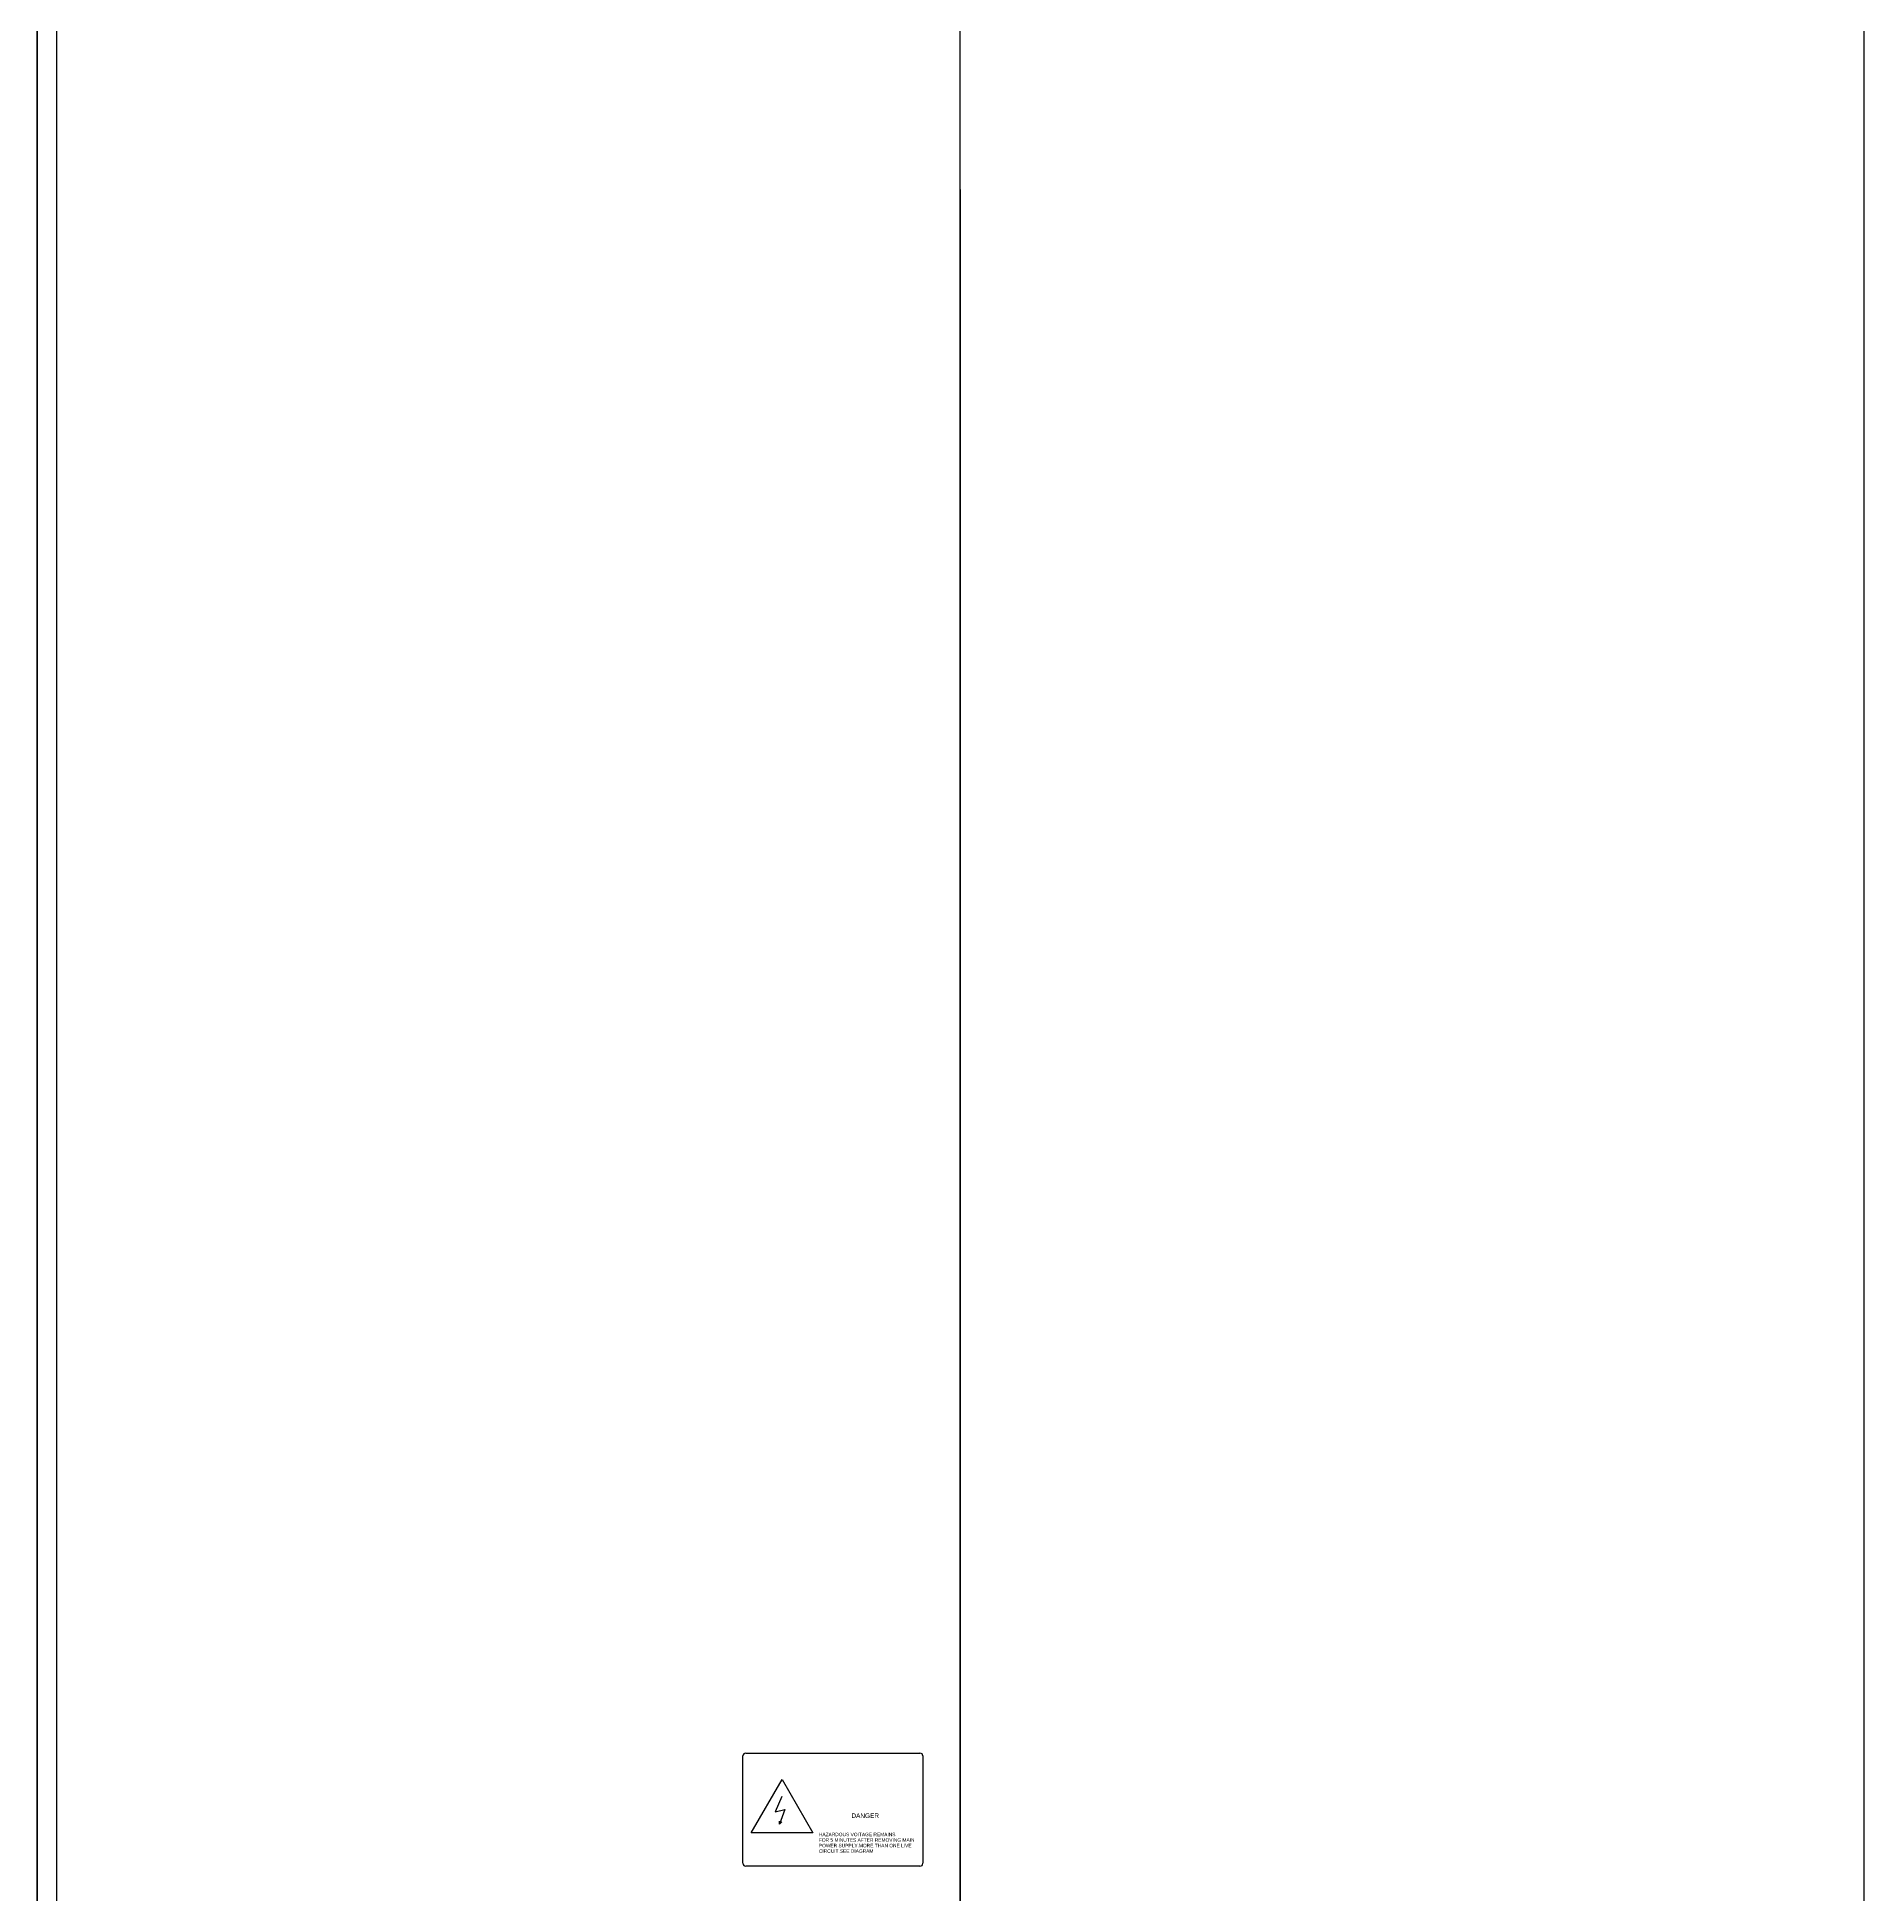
# Model space of a CAD drawing. Header units: inches. Extents: x 0 to 420, y 0 to 297.
# Drawn here: x 203.1 to 266.4, y 200.4 to 264.8 of the extents above; entities that cross this region are included whole.
import ezdxf
from ezdxf.enums import TextEntityAlignment as Align

# ---------------------------------------------------------------- set-up
doc = ezdxf.new("R2010")
doc.units = ezdxf.units.IN
doc.layers.add('Default', color=7, linetype='Continuous')
doc.layers.add('DV1_Default', color=7, linetype='Continuous')
doc.styles.add('SEACAD_arial_ttfB', font='arial.ttf', dxfattribs={"height": 0.2})

# ---------------------------------------------------------------- blocks, each defined once
blk = doc.blocks.new('SE')
at = {"layer": 'DV1_Default', "color": 7, "linetype": 'Continuous', "ltscale": 25.4}
for p, q in [((203.109, 280.566), (203.109, 105.286)), ((203.109, 280.566), (203.109, 105.286)), ((203.109, 280.566), (203.109, 105.286)), ((203.109, 280.566), (203.109, 105.286)), ((203.109, 280.566), (203.109, 105.286)), ((203.109, 280.566), (203.109, 105.286)), ((203.109, 280.566), (203.109, 121.286)), ((203.109, 105.286), (203.109, 280.566)), ((203.109, 280.566), (203.109, 105.286)), ((203.109, 105.286), (203.109, 280.566)), ((203.109, 105.286), (203.109, 280.566)), ((203.109, 105.286), (203.109, 280.566)), ((203.789, 110.326), (203.789, 275.526)), ((203.789, 110.326), (203.789, 275.526)), ((235.109, 110.326), (235.109, 275.526)), ((266.429, 275.526), (266.429, 110.326)), ((203.109, 105.286), (203.109, 264.566)), ((203.109, 105.286), (203.109, 264.566)), ((203.109, 105.286), (203.109, 264.566)), ((203.109, 105.286), (203.109, 264.566)), ((203.109, 105.286), (203.109, 264.566)), ((203.109, 105.286), (203.109, 264.566)), ((203.109, 105.286), (203.109, 264.566)), ((203.109, 105.286), (203.109, 264.566)), ((235.109, 259.526), (235.109, 110.326))]:
    blk.add_line(p, q, dxfattribs=at)
blk = doc.blocks.new('802479')
at = {"layer": 'Default', "color": 7, "linetype": 'Continuous', "ltscale": 25.4}
for p, q in [((227.571, 201.504), (227.571, 205.224)), ((227.671, 205.324), (233.711, 205.324)), ((233.811, 205.224), (233.811, 201.504)), ((227.858, 202.555), (228.929, 204.41)), ((228.929, 204.41), (230, 202.555)), ((228.917, 203.823), (228.696, 203.285)), ((228.696, 203.285), (229.026, 203.365)), ((229.026, 203.365), (228.847, 202.859)), ((228.847, 202.859), (228.847, 202.967)), ((228.847, 202.859), (228.917, 202.944)), ((230, 202.555), (227.858, 202.555)), ((233.711, 201.404), (227.671, 201.404))]:
    blk.add_line(p, q, dxfattribs=at)
for centre, start, end in [((227.671, 205.224), 90, 180), ((233.711, 205.224), 0, 90), ((227.671, 201.504), 180, 270), ((233.711, 201.504), 270, 360)]:
    blk.add_arc(centre, 0.1, start, end, dxfattribs=at)
at = {"layer": 'Default', "color": 7, "linetype": 'Continuous', "ltscale": 25.4, "style": 'SEACAD_arial_ttfB'}
for s, height, p in [('DANGER', 0.16, (231.335, 203.235)), ('HAZARDOUS VOITAGE REMAINS', 0.12, (230.207, 202.564)), ('FOR 5 MINUTES AFTER REMOVING MAIN ', 0.12, (230.207, 202.372)), ('CIRCUIT.SEE DIAGRAM', 0.12, (230.207, 201.988)), ('POWER SUPPLY.MORE THAN ONE LIVE ', 0.12, (230.207, 202.18))]:
    blk.add_text(s, height=height, dxfattribs=at).set_placement(p, align=Align.TOP_LEFT)

msp = doc.modelspace()

# ---------------------------------------------------------------- block references
at = {"layer": 'Default'}
msp.add_blockref('SE', (0, 0), dxfattribs=at)
at = {"layer": 'Default', "color": 7, "linetype": 'Continuous', "ltscale": 25.4}
msp.add_blockref('802479', (0, 0), dxfattribs=at)

doc.saveas('drawing.dxf')
